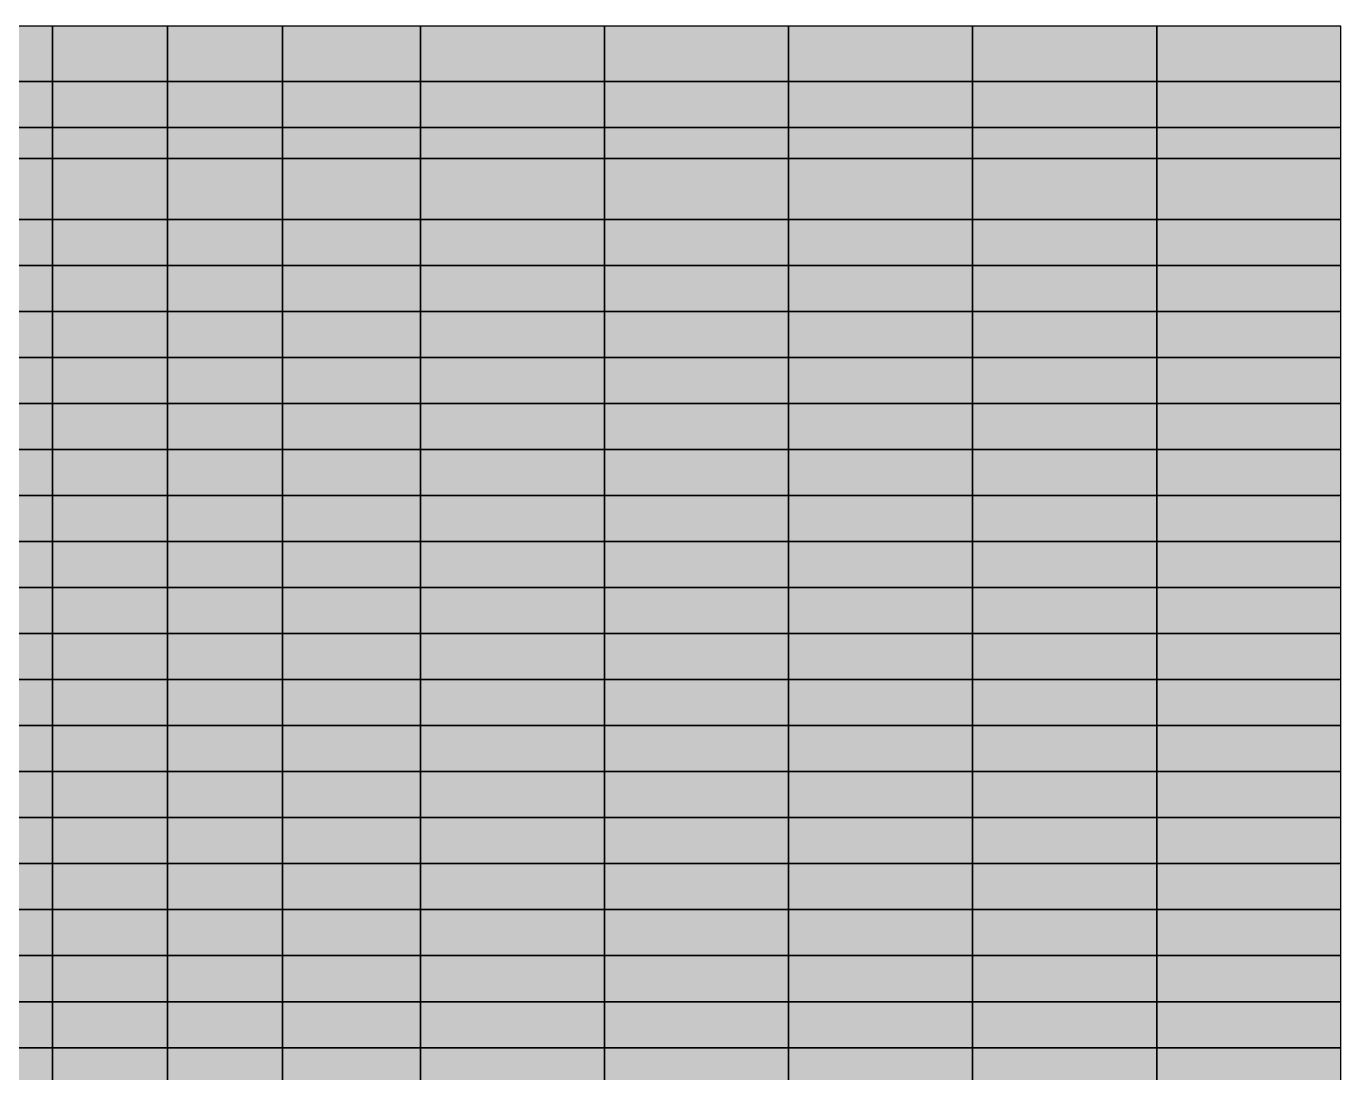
# Model space of a CAD drawing. Header units: inches. Extents: x -100 to 100, y -41 to 41.
# Drawn here: x 71.43 to 100, y -18.54 to 4.2 of the extents above; entities that cross this region are included whole.
import ezdxf

# ---------------------------------------------------------------- set-up
doc = ezdxf.new("R2010")
doc.units = ezdxf.units.IN
doc.header["$MEASUREMENT"] = 0

msp = doc.modelspace()

# ---------------------------------------------------------------- linework, layer by layer
at = {"color": 18, "true_color": 0x000000, "transparency": 33554532}
for p, q in [((72, 4.2), (69.5, 4.2)), ((72, 3), (72, 4.2)), ((74.5, 4.2), (72, 4.2)), ((72, 4.2), (72, 3)), ((74.5, 3), (74.5, 4.2)), ((77, 4.2), (74.5, 4.2)), ((74.5, 4.2), (74.5, 3)), ((77, 3), (77, 4.2)), ((80, 4.2), (77, 4.2)), ((77, 4.2), (77, 3)), ((80, 3), (80, 4.2)), ((84, 4.2), (80, 4.2)), ((80, 4.2), (80, 3)), ((84, 3), (84, 4.2)), ((88, 4.2), (84, 4.2)), ((84, 4.2), (84, 3)), ((88, 3), (88, 4.2)), ((92, 4.2), (88, 4.2)), ((88, 4.2), (88, 3)), ((92, 3), (92, 4.2)), ((96, 4.2), (92, 4.2)), ((92, 4.2), (92, 3)), ((96, 3), (96, 4.2)), ((100, 4.2), (96, 4.2)), ((96, 4.2), (96, 3)), ((100, 3), (100, 4.2)), ((69.5, 3), (72, 3)), ((72, 3), (69.5, 3)), ((72, 2), (72, 3)), ((74.5, 3), (72, 3)), ((72, 3), (72, 2)), ((72, 3), (74.5, 3)), ((74.5, 2), (74.5, 3)), ((77, 3), (74.5, 3)), ((74.5, 3), (74.5, 2)), ((74.5, 3), (77, 3)), ((77, 2), (77, 3)), ((80, 3), (77, 3)), ((77, 3), (77, 2)), ((77, 3), (80, 3)), ((80, 2), (80, 3)), ((80, 3), (84, 3)), ((84, 3), (80, 3)), ((80, 3), (80, 2)), ((84, 2), (84, 3)), ((88, 3), (84, 3)), ((84, 3), (84, 2)), ((84, 3), (88, 3)), ((88, 2), (88, 3)), ((92, 3), (88, 3)), ((88, 3), (88, 2)), ((88, 3), (92, 3)), ((92, 2), (92, 3)), ((96, 3), (92, 3)), ((92, 3), (92, 2)), ((92, 3), (96, 3)), ((96, 2), (96, 3)), ((96, 3), (100, 3)), ((100, 3), (96, 3)), ((96, 3), (96, 2)), ((100, 2), (100, 3)), ((72, 2), (69.5, 2)), ((69.5, 2), (72, 2)), ((72, 1.33), (72, 2)), ((74.5, 2), (72, 2)), ((72, 2), (72, 1.33)), ((72, 2), (74.5, 2)), ((74.5, 1.33), (74.5, 2)), ((77, 2), (74.5, 2)), ((74.5, 2), (74.5, 1.33)), ((74.5, 2), (77, 2)), ((77, 1.33), (77, 2)), ((80, 2), (77, 2)), ((77, 2), (77, 1.33)), ((77, 2), (80, 2)), ((80, 1.33), (80, 2)), ((84, 2), (80, 2)), ((80, 2), (80, 1.33)), ((80, 2), (84, 2)), ((84, 1.33), (84, 2)), ((88, 2), (84, 2)), ((84, 2), (84, 1.33)), ((84, 2), (88, 2)), ((88, 1.33), (88, 2)), ((92, 2), (88, 2)), ((88, 2), (88, 1.33)), ((88, 2), (92, 2)), ((92, 1.33), (92, 2)), ((96, 2), (92, 2)), ((92, 2), (92, 1.33)), ((92, 2), (96, 2)), ((96, 1.33), (96, 2)), ((100, 2), (96, 2)), ((96, 2), (96, 1.33)), ((96, 2), (100, 2)), ((100, 1.33), (100, 2)), ((72, 1.33), (69.5, 1.33)), ((69.5, 1.33), (72, 1.33)), ((72, 0), (72, 1.33)), ((74.5, 1.33), (72, 1.33)), ((72, 1.33), (72, 0)), ((72, 1.33), (74.5, 1.33)), ((74.5, 0), (74.5, 1.33)), ((77, 1.33), (74.5, 1.33)), ((74.5, 1.33), (74.5, 0)), ((74.5, 1.33), (77, 1.33)), ((77, 0), (77, 1.33)), ((80, 1.33), (77, 1.33)), ((77, 1.33), (77, 0)), ((77, 1.33), (80, 1.33)), ((80, 0), (80, 1.33)), ((84, 1.33), (80, 1.33)), ((80, 1.33), (80, 0)), ((80, 1.33), (84, 1.33)), ((84, 0), (84, 1.33)), ((88, 1.33), (84, 1.33)), ((84, 1.33), (84, 0)), ((84, 1.33), (88, 1.33)), ((88, 0), (88, 1.33)), ((92, 1.33), (88, 1.33)), ((88, 1.33), (88, 0)), ((88, 1.33), (92, 1.33)), ((92, 0), (92, 1.33)), ((96, 1.33), (92, 1.33)), ((92, 1.33), (92, 0)), ((92, 1.33), (96, 1.33)), ((96, 0), (96, 1.33)), ((100, 1.33), (96, 1.33)), ((96, 1.33), (96, 0)), ((96, 1.33), (100, 1.33)), ((100, 0), (100, 1.33)), ((72, 0), (69.5, 0)), ((69.5, 0), (72, 0)), ((72, -1), (72, 0)), ((74.5, 0), (72, 0)), ((72, 0), (72, -1)), ((72, 0), (74.5, 0)), ((74.5, -1), (74.5, 0)), ((77, 0), (74.5, 0)), ((74.5, 0), (74.5, -1)), ((74.5, 0), (77, 0)), ((77, -1), (77, 0)), ((80, 0), (77, 0)), ((77, 0), (77, -1)), ((77, 0), (80, 0)), ((80, -1), (80, 0)), ((84, 0), (80, 0)), ((80, 0), (80, -1)), ((80, 0), (84, 0)), ((84, -1), (84, 0)), ((88, 0), (84, 0)), ((84, 0), (84, -1)), ((84, 0), (88, 0)), ((88, -1), (88, 0)), ((92, 0), (88, 0)), ((88, 0), (88, -1)), ((88, 0), (92, 0)), ((92, -1), (92, 0)), ((96, 0), (92, 0)), ((92, 0), (92, -1)), ((92, 0), (96, 0)), ((96, -1), (96, 0)), ((100, 0), (96, 0)), ((96, 0), (96, -1)), ((96, 0), (100, 0)), ((100, -1), (100, 0)), ((72, -1), (69.5, -1)), ((69.5, -1), (72, -1)), ((72, -2), (72, -1)), ((72, -1), (74.5, -1)), ((74.5, -1), (72, -1)), ((72, -1), (72, -2)), ((74.5, -2), (74.5, -1)), ((77, -1), (74.5, -1)), ((74.5, -1), (74.5, -2)), ((74.5, -1), (77, -1)), ((77, -2), (77, -1)), ((80, -1), (77, -1)), ((77, -1), (77, -2)), ((77, -1), (80, -1)), ((80, -2), (80, -1)), ((84, -1), (80, -1)), ((80, -1), (80, -2)), ((80, -1), (84, -1)), ((84, -2), (84, -1)), ((84, -1), (88, -1)), ((88, -1), (84, -1)), ((84, -1), (84, -2)), ((88, -2), (88, -1)), ((92, -1), (88, -1)), ((88, -1), (88, -2)), ((88, -1), (92, -1)), ((92, -2), (92, -1)), ((96, -1), (92, -1)), ((92, -1), (92, -2)), ((92, -1), (96, -1)), ((96, -2), (96, -1)), ((100, -1), (96, -1)), ((96, -1), (96, -2)), ((96, -1), (100, -1)), ((100, -2), (100, -1)), ((72, -2), (69.5, -2)), ((69.5, -2), (72, -2)), ((72, -3), (72, -2)), ((74.5, -2), (72, -2)), ((72, -2), (72, -3)), ((72, -2), (74.5, -2)), ((74.5, -3), (74.5, -2)), ((77, -2), (74.5, -2)), ((74.5, -2), (74.5, -3)), ((74.5, -2), (77, -2)), ((77, -3), (77, -2)), ((80, -2), (77, -2)), ((77, -2), (77, -3)), ((77, -2), (80, -2)), ((80, -3), (80, -2)), ((84, -2), (80, -2)), ((80, -2), (80, -3)), ((80, -2), (84, -2)), ((84, -3), (84, -2)), ((88, -2), (84, -2)), ((84, -2), (84, -3)), ((84, -2), (88, -2)), ((88, -3), (88, -2)), ((92, -2), (88, -2)), ((88, -2), (88, -3)), ((88, -2), (92, -2)), ((92, -3), (92, -2)), ((96, -2), (92, -2)), ((92, -2), (92, -3)), ((92, -2), (96, -2)), ((96, -3), (96, -2)), ((100, -2), (96, -2)), ((96, -2), (96, -3)), ((96, -2), (100, -2)), ((100, -3), (100, -2)), ((72, -3), (69.5, -3)), ((69.5, -3), (72, -3)), ((72, -4), (72, -3)), ((74.5, -3), (72, -3)), ((72, -3), (72, -4)), ((72, -3), (74.5, -3)), ((74.5, -4), (74.5, -3)), ((77, -3), (74.5, -3)), ((74.5, -3), (74.5, -4)), ((74.5, -3), (77, -3)), ((77, -4), (77, -3)), ((80, -3), (77, -3)), ((77, -3), (77, -4)), ((77, -3), (80, -3)), ((80, -4), (80, -3)), ((84, -3), (80, -3)), ((80, -3), (80, -4)), ((80, -3), (84, -3)), ((84, -4), (84, -3)), ((88, -3), (84, -3)), ((84, -3), (84, -4)), ((84, -3), (88, -3)), ((88, -4), (88, -3)), ((92, -3), (88, -3)), ((88, -3), (88, -4)), ((88, -3), (92, -3)), ((92, -4), (92, -3)), ((96, -3), (92, -3)), ((92, -3), (92, -4)), ((92, -3), (96, -3)), ((96, -4), (96, -3)), ((100, -3), (96, -3)), ((96, -3), (96, -4)), ((96, -3), (100, -3)), ((100, -4), (100, -3)), ((72, -4), (69.5, -4)), ((69.5, -4), (72, -4)), ((72, -5), (72, -4)), ((74.5, -4), (72, -4)), ((72, -4), (72, -5)), ((72, -4), (74.5, -4)), ((74.5, -5), (74.5, -4)), ((77, -4), (74.5, -4)), ((74.5, -4), (74.5, -5)), ((74.5, -4), (77, -4)), ((77, -5), (77, -4)), ((80, -4), (77, -4)), ((77, -4), (77, -5)), ((77, -4), (80, -4)), ((80, -5), (80, -4)), ((84, -4), (80, -4)), ((80, -4), (80, -5)), ((80, -4), (84, -4)), ((84, -5), (84, -4)), ((88, -4), (84, -4)), ((84, -4), (84, -5)), ((84, -4), (88, -4)), ((88, -5), (88, -4)), ((92, -4), (88, -4)), ((88, -4), (88, -5)), ((88, -4), (92, -4)), ((92, -5), (92, -4)), ((96, -4), (92, -4)), ((92, -4), (92, -5)), ((92, -4), (96, -4)), ((96, -5), (96, -4)), ((100, -4), (96, -4)), ((96, -4), (96, -5)), ((96, -4), (100, -4)), ((100, -5), (100, -4)), ((72, -5), (69.5, -5)), ((69.5, -5), (72, -5)), ((72, -6), (72, -5)), ((74.5, -5), (72, -5)), ((72, -5), (72, -6)), ((72, -5), (74.5, -5)), ((74.5, -6), (74.5, -5)), ((74.5, -5), (77, -5)), ((77, -5), (74.5, -5)), ((74.5, -5), (74.5, -6)), ((77, -6), (77, -5)), ((80, -5), (77, -5)), ((77, -5), (77, -6)), ((77, -5), (80, -5)), ((80, -6), (80, -5)), ((84, -5), (80, -5)), ((80, -5), (80, -6)), ((80, -5), (84, -5)), ((84, -6), (84, -5)), ((88, -5), (84, -5)), ((84, -5), (84, -6)), ((84, -5), (88, -5)), ((88, -6), (88, -5)), ((88, -5), (92, -5)), ((92, -5), (88, -5)), ((88, -5), (88, -6)), ((92, -6), (92, -5)), ((96, -5), (92, -5)), ((92, -5), (92, -6)), ((92, -5), (96, -5)), ((96, -6), (96, -5)), ((100, -5), (96, -5)), ((96, -5), (96, -6)), ((96, -5), (100, -5)), ((100, -6), (100, -5)), ((72, -6), (69.5, -6)), ((69.5, -6), (72, -6)), ((72, -7), (72, -6)), ((74.5, -6), (72, -6)), ((72, -6), (72, -7)), ((72, -6), (74.5, -6)), ((74.5, -7), (74.5, -6)), ((77, -6), (74.5, -6)), ((74.5, -6), (74.5, -7)), ((74.5, -6), (77, -6)), ((77, -7), (77, -6)), ((80, -6), (77, -6)), ((77, -6), (77, -7)), ((77, -6), (80, -6)), ((80, -7), (80, -6)), ((84, -6), (80, -6)), ((80, -6), (80, -7)), ((80, -6), (84, -6)), ((84, -7), (84, -6)), ((88, -6), (84, -6)), ((84, -6), (84, -7)), ((84, -6), (88, -6)), ((88, -7), (88, -6)), ((92, -6), (88, -6)), ((88, -6), (88, -7)), ((88, -6), (92, -6)), ((92, -7), (92, -6)), ((96, -6), (92, -6)), ((92, -6), (92, -7)), ((92, -6), (96, -6)), ((96, -7), (96, -6)), ((100, -6), (96, -6)), ((96, -6), (96, -7)), ((96, -6), (100, -6)), ((100, -7), (100, -6)), ((72, -7), (69.5, -7)), ((69.5, -7), (72, -7)), ((72, -8), (72, -7)), ((74.5, -7), (72, -7)), ((72, -7), (72, -8)), ((72, -7), (74.5, -7)), ((74.5, -8), (74.5, -7)), ((77, -7), (74.5, -7)), ((74.5, -7), (74.5, -8)), ((74.5, -7), (77, -7)), ((77, -8), (77, -7)), ((80, -7), (77, -7)), ((77, -7), (77, -8)), ((77, -7), (80, -7)), ((80, -8), (80, -7)), ((84, -7), (80, -7)), ((80, -7), (80, -8)), ((80, -7), (84, -7)), ((84, -8), (84, -7)), ((88, -7), (84, -7)), ((84, -7), (84, -8)), ((84, -7), (88, -7)), ((88, -8), (88, -7)), ((92, -7), (88, -7)), ((88, -7), (88, -8)), ((88, -7), (92, -7)), ((92, -8), (92, -7)), ((96, -7), (92, -7)), ((92, -7), (92, -8)), ((92, -7), (96, -7)), ((96, -8), (96, -7)), ((100, -7), (96, -7)), ((96, -7), (96, -8)), ((96, -7), (100, -7)), ((100, -8), (100, -7)), ((72, -8), (69.5, -8)), ((69.5, -8), (72, -8)), ((72, -9), (72, -8)), ((74.5, -8), (72, -8)), ((72, -8), (72, -9)), ((72, -8), (74.5, -8)), ((74.5, -9), (74.5, -8)), ((77, -8), (74.5, -8)), ((74.5, -8), (74.5, -9)), ((74.5, -8), (77, -8)), ((77, -9), (77, -8)), ((80, -8), (77, -8)), ((77, -8), (77, -9)), ((77, -8), (80, -8)), ((80, -9), (80, -8)), ((84, -8), (80, -8)), ((80, -8), (80, -9)), ((80, -8), (84, -8)), ((84, -9), (84, -8)), ((88, -8), (84, -8)), ((84, -8), (84, -9)), ((84, -8), (88, -8)), ((88, -9), (88, -8)), ((92, -8), (88, -8)), ((88, -8), (88, -9)), ((88, -8), (92, -8)), ((92, -9), (92, -8)), ((96, -8), (92, -8)), ((92, -8), (92, -9)), ((92, -8), (96, -8)), ((96, -9), (96, -8)), ((100, -8), (96, -8)), ((96, -8), (96, -9)), ((96, -8), (100, -8)), ((100, -9), (100, -8)), ((72, -9), (69.5, -9)), ((69.5, -9), (72, -9)), ((72, -10), (72, -9)), ((74.5, -9), (72, -9)), ((72, -9), (72, -10)), ((72, -9), (74.5, -9)), ((74.5, -10), (74.5, -9)), ((77, -9), (74.5, -9)), ((74.5, -9), (74.5, -10)), ((74.5, -9), (77, -9)), ((77, -10), (77, -9)), ((77, -9), (80, -9)), ((80, -9), (77, -9)), ((77, -9), (77, -10)), ((80, -10), (80, -9)), ((84, -9), (80, -9)), ((80, -9), (80, -10)), ((80, -9), (84, -9)), ((84, -10), (84, -9)), ((88, -9), (84, -9)), ((84, -9), (84, -10)), ((84, -9), (88, -9)), ((88, -10), (88, -9)), ((92, -9), (88, -9)), ((88, -9), (88, -10)), ((88, -9), (92, -9)), ((92, -10), (92, -9)), ((92, -9), (96, -9)), ((96, -9), (92, -9)), ((92, -9), (92, -10)), ((96, -10), (96, -9)), ((100, -9), (96, -9)), ((96, -9), (96, -10)), ((96, -9), (100, -9)), ((100, -10), (100, -9)), ((72, -10), (69.5, -10)), ((69.5, -10), (72, -10)), ((72, -11), (72, -10)), ((74.5, -10), (72, -10)), ((72, -10), (72, -11)), ((72, -10), (74.5, -10)), ((74.5, -11), (74.5, -10)), ((77, -10), (74.5, -10)), ((74.5, -10), (74.5, -11)), ((74.5, -10), (77, -10)), ((77, -11), (77, -10)), ((80, -10), (77, -10)), ((77, -10), (77, -11)), ((77, -10), (80, -10)), ((80, -11), (80, -10)), ((84, -10), (80, -10)), ((80, -10), (80, -11)), ((80, -10), (84, -10)), ((84, -11), (84, -10)), ((88, -10), (84, -10)), ((84, -10), (84, -11)), ((84, -10), (88, -10)), ((88, -11), (88, -10)), ((92, -10), (88, -10)), ((88, -10), (88, -11)), ((88, -10), (92, -10)), ((92, -11), (92, -10)), ((96, -10), (92, -10)), ((92, -10), (92, -11)), ((92, -10), (96, -10)), ((96, -11), (96, -10)), ((100, -10), (96, -10)), ((96, -10), (96, -11)), ((96, -10), (100, -10)), ((100, -11), (100, -10)), ((72, -11), (69.5, -11)), ((69.5, -11), (72, -11)), ((72, -12), (72, -11)), ((74.5, -11), (72, -11)), ((72, -11), (72, -12)), ((72, -11), (74.5, -11)), ((74.5, -12), (74.5, -11)), ((77, -11), (74.5, -11)), ((74.5, -11), (74.5, -12)), ((74.5, -11), (77, -11)), ((77, -12), (77, -11)), ((80, -11), (77, -11)), ((77, -11), (77, -12)), ((77, -11), (80, -11)), ((80, -12), (80, -11)), ((84, -11), (80, -11)), ((80, -11), (80, -12)), ((80, -11), (84, -11)), ((84, -12), (84, -11)), ((88, -11), (84, -11)), ((84, -11), (84, -12)), ((84, -11), (88, -11)), ((88, -12), (88, -11)), ((92, -11), (88, -11)), ((88, -11), (88, -12)), ((88, -11), (92, -11)), ((92, -12), (92, -11)), ((96, -11), (92, -11)), ((92, -11), (92, -12)), ((92, -11), (96, -11)), ((96, -12), (96, -11)), ((100, -11), (96, -11)), ((96, -11), (96, -12)), ((96, -11), (100, -11)), ((100, -12), (100, -11)), ((72, -12), (69.5, -12)), ((69.5, -12), (72, -12)), ((72, -13), (72, -12)), ((74.5, -12), (72, -12)), ((72, -12), (72, -13)), ((72, -12), (74.5, -12)), ((74.5, -13), (74.5, -12)), ((77, -12), (74.5, -12)), ((74.5, -12), (74.5, -13)), ((74.5, -12), (77, -12)), ((77, -13), (77, -12)), ((80, -12), (77, -12)), ((77, -12), (77, -13)), ((77, -12), (80, -12)), ((80, -13), (80, -12)), ((84, -12), (80, -12)), ((80, -12), (80, -13)), ((80, -12), (84, -12)), ((84, -13), (84, -12)), ((88, -12), (84, -12)), ((84, -12), (84, -13)), ((84, -12), (88, -12)), ((88, -13), (88, -12)), ((92, -12), (88, -12)), ((88, -12), (88, -13)), ((88, -12), (92, -12)), ((92, -13), (92, -12)), ((96, -12), (92, -12)), ((92, -12), (92, -13)), ((92, -12), (96, -12)), ((96, -13), (96, -12)), ((100, -12), (96, -12)), ((96, -12), (96, -13)), ((96, -12), (100, -12)), ((100, -13), (100, -12)), ((69.5, -13), (72, -13)), ((72, -13), (69.5, -13)), ((72, -14), (72, -13)), ((74.5, -13), (72, -13)), ((72, -13), (72, -14)), ((72, -13), (74.5, -13)), ((74.5, -14), (74.5, -13)), ((77, -13), (74.5, -13)), ((74.5, -13), (74.5, -14)), ((74.5, -13), (77, -13)), ((77, -14), (77, -13)), ((80, -13), (77, -13)), ((77, -13), (77, -14)), ((77, -13), (80, -13)), ((80, -14), (80, -13)), ((80, -13), (84, -13)), ((84, -13), (80, -13)), ((80, -13), (80, -14)), ((84, -14), (84, -13)), ((88, -13), (84, -13)), ((84, -13), (84, -14)), ((84, -13), (88, -13)), ((88, -14), (88, -13)), ((92, -13), (88, -13)), ((88, -13), (88, -14)), ((88, -13), (92, -13)), ((92, -14), (92, -13)), ((96, -13), (92, -13)), ((92, -13), (92, -14)), ((92, -13), (96, -13)), ((96, -14), (96, -13)), ((96, -13), (100, -13)), ((100, -13), (96, -13)), ((96, -13), (96, -14)), ((100, -14), (100, -13)), ((72, -14), (69.5, -14)), ((69.5, -14), (72, -14)), ((72, -15), (72, -14)), ((74.5, -14), (72, -14)), ((72, -14), (72, -15)), ((72, -14), (74.5, -14)), ((74.5, -15), (74.5, -14)), ((77, -14), (74.5, -14)), ((74.5, -14), (74.5, -15)), ((74.5, -14), (77, -14)), ((77, -15), (77, -14)), ((80, -14), (77, -14)), ((77, -14), (77, -15)), ((77, -14), (80, -14)), ((80, -15), (80, -14)), ((84, -14), (80, -14)), ((80, -14), (80, -15)), ((80, -14), (84, -14)), ((84, -15), (84, -14)), ((88, -14), (84, -14)), ((84, -14), (84, -15)), ((84, -14), (88, -14)), ((88, -15), (88, -14)), ((92, -14), (88, -14)), ((88, -14), (88, -15)), ((88, -14), (92, -14)), ((92, -15), (92, -14)), ((96, -14), (92, -14)), ((92, -14), (92, -15)), ((92, -14), (96, -14)), ((96, -15), (96, -14)), ((100, -14), (96, -14)), ((96, -14), (96, -15)), ((96, -14), (100, -14)), ((100, -15), (100, -14)), ((72, -15), (69.5, -15)), ((69.5, -15), (72, -15)), ((72, -16), (72, -15)), ((74.5, -15), (72, -15)), ((72, -15), (72, -16)), ((72, -15), (74.5, -15)), ((74.5, -16), (74.5, -15)), ((77, -15), (74.5, -15)), ((74.5, -15), (74.5, -16)), ((74.5, -15), (77, -15)), ((77, -16), (77, -15)), ((80, -15), (77, -15)), ((77, -15), (77, -16)), ((77, -15), (80, -15)), ((80, -16), (80, -15)), ((84, -15), (80, -15)), ((80, -15), (80, -16)), ((80, -15), (84, -15)), ((84, -16), (84, -15)), ((88, -15), (84, -15)), ((84, -15), (84, -16)), ((84, -15), (88, -15)), ((88, -16), (88, -15)), ((92, -15), (88, -15)), ((88, -15), (88, -16)), ((88, -15), (92, -15)), ((92, -16), (92, -15)), ((96, -15), (92, -15)), ((92, -15), (92, -16)), ((92, -15), (96, -15)), ((96, -16), (96, -15)), ((100, -15), (96, -15)), ((96, -15), (96, -16)), ((96, -15), (100, -15)), ((100, -16), (100, -15)), ((72, -16), (69.5, -16)), ((69.5, -16), (72, -16)), ((72, -17), (72, -16)), ((74.5, -16), (72, -16)), ((72, -16), (72, -17)), ((72, -16), (74.5, -16)), ((74.5, -17), (74.5, -16)), ((77, -16), (74.5, -16)), ((74.5, -16), (74.5, -17)), ((74.5, -16), (77, -16)), ((77, -17), (77, -16)), ((80, -16), (77, -16)), ((77, -16), (77, -17)), ((77, -16), (80, -16)), ((80, -17), (80, -16)), ((84, -16), (80, -16)), ((80, -16), (80, -17)), ((80, -16), (84, -16)), ((84, -17), (84, -16)), ((88, -16), (84, -16)), ((84, -16), (84, -17)), ((84, -16), (88, -16)), ((88, -17), (88, -16)), ((92, -16), (88, -16)), ((88, -16), (88, -17)), ((88, -16), (92, -16)), ((92, -17), (92, -16)), ((96, -16), (92, -16)), ((92, -16), (92, -17)), ((92, -16), (96, -16)), ((96, -17), (96, -16)), ((100, -16), (96, -16)), ((96, -16), (96, -17)), ((96, -16), (100, -16)), ((100, -17), (100, -16)), ((72, -17), (69.5, -17)), ((69.5, -17), (72, -17)), ((72, -18), (72, -17)), ((72, -17), (74.5, -17)), ((74.5, -17), (72, -17)), ((72, -17), (72, -18)), ((74.5, -18), (74.5, -17)), ((77, -17), (74.5, -17)), ((74.5, -17), (74.5, -18)), ((74.5, -17), (77, -17)), ((77, -18), (77, -17)), ((80, -17), (77, -17)), ((77, -17), (77, -18)), ((77, -17), (80, -17)), ((80, -18), (80, -17)), ((84, -17), (80, -17)), ((80, -17), (80, -18)), ((80, -17), (84, -17)), ((84, -18), (84, -17)), ((84, -17), (88, -17)), ((88, -17), (84, -17)), ((84, -17), (84, -18)), ((88, -18), (88, -17)), ((92, -17), (88, -17)), ((88, -17), (88, -18)), ((88, -17), (92, -17)), ((92, -18), (92, -17)), ((96, -17), (92, -17)), ((92, -17), (92, -18)), ((92, -17), (96, -17)), ((96, -18), (96, -17)), ((100, -17), (96, -17)), ((96, -17), (96, -18)), ((96, -17), (100, -17)), ((100, -18), (100, -17)), ((72, -18), (69.5, -18)), ((69.5, -18), (72, -18)), ((72, -19), (72, -18)), ((74.5, -18), (72, -18)), ((72, -18), (72, -19)), ((72, -18), (74.5, -18)), ((74.5, -19), (74.5, -18)), ((77, -18), (74.5, -18)), ((74.5, -18), (74.5, -19)), ((74.5, -18), (77, -18)), ((77, -19), (77, -18)), ((80, -18), (77, -18)), ((77, -18), (77, -19)), ((77, -18), (80, -18)), ((80, -19), (80, -18)), ((84, -18), (80, -18)), ((80, -18), (80, -19)), ((80, -18), (84, -18)), ((84, -19), (84, -18)), ((88, -18), (84, -18)), ((84, -18), (84, -19)), ((84, -18), (88, -18)), ((88, -19), (88, -18)), ((92, -18), (88, -18)), ((88, -18), (88, -19)), ((88, -18), (92, -18)), ((92, -19), (92, -18)), ((96, -18), (92, -18)), ((92, -18), (92, -19)), ((92, -18), (96, -18)), ((96, -19), (96, -18)), ((100, -18), (96, -18)), ((96, -18), (96, -19)), ((96, -18), (100, -18)), ((100, -19), (100, -18))]:
    msp.add_line(p, q, dxfattribs=at)
at = {"color": 33, "true_color": 0xe99a4e, "transparency": 33554687}
for points in [[(72, 3), (72, 4.2), (69.5, 4.2)], [(72, 3), (69.5, 4.2), (69.5, 3)], [(74.5, 3), (74.5, 4.2), (72, 4.2)], [(74.5, 3), (72, 4.2), (72, 3)], [(77, 3), (77, 4.2), (74.5, 4.2)], [(77, 3), (74.5, 4.2), (74.5, 3)], [(80, 3), (80, 4.2), (77, 4.2)], [(80, 3), (77, 4.2), (77, 3)], [(84, 3), (84, 4.2), (80, 4.2)], [(84, 3), (80, 4.2), (80, 3)], [(88, 3), (88, 4.2), (84, 4.2)], [(88, 3), (84, 4.2), (84, 3)], [(92, 4.2), (88, 4.2), (88, 3)], [(92, 4.2), (88, 3), (92, 3)], [(96, 3), (96, 4.2), (92, 4.2)], [(96, 3), (92, 4.2), (92, 3)], [(100, 3), (100, 4.2), (96, 4.2)], [(100, 3), (96, 4.2), (96, 3)], [(69.5, 2), (72, 2), (72, 3)], [(69.5, 2), (72, 3), (69.5, 3)], [(74.5, 2), (74.5, 3), (72, 3)], [(74.5, 2), (72, 3), (72, 2)], [(74.5, 2), (77, 2), (77, 3)], [(74.5, 2), (77, 3), (74.5, 3)], [(80, 2), (80, 3), (77, 3)], [(80, 2), (77, 3), (77, 2)], [(84, 2), (84, 3), (80, 3)], [(84, 2), (80, 3), (80, 2)], [(84, 2), (88, 2), (88, 3)], [(84, 2), (88, 3), (84, 3)], [(88, 2), (92, 2), (92, 3)], [(88, 2), (92, 3), (88, 3)], [(92, 2), (96, 2), (96, 3)], [(92, 2), (96, 3), (92, 3)], [(96, 2), (100, 2), (100, 3)], [(96, 2), (100, 3), (96, 3)], [(69.5, 1.33), (72, 1.33), (72, 2)], [(69.5, 1.33), (72, 2), (69.5, 2)], [(72, 1.33), (74.5, 1.33), (74.5, 2)], [(72, 1.33), (74.5, 2), (72, 2)], [(74.5, 1.33), (77, 1.33), (77, 2)], [(74.5, 1.33), (77, 2), (74.5, 2)], [(77, 1.33), (80, 1.33), (80, 2)], [(77, 1.33), (80, 2), (77, 2)], [(80, 1.33), (84, 1.33), (84, 2)], [(80, 1.33), (84, 2), (80, 2)], [(84, 1.33), (88, 1.33), (88, 2)], [(84, 1.33), (88, 2), (84, 2)], [(88, 1.33), (92, 1.33), (92, 2)], [(88, 1.33), (92, 2), (88, 2)], [(92, 1.33), (96, 1.33), (96, 2)], [(92, 1.33), (96, 2), (92, 2)], [(96, 1.33), (100, 1.33), (100, 2)], [(96, 1.33), (100, 2), (96, 2)]]:
    msp.add_solid(points, dxfattribs=at)
at = {"color": 173, "true_color": 0x6b48ec, "transparency": 33554687}
for points in [[(72, 1.33), (69.5, 1.33), (69.5, 0)], [(72, 1.33), (69.5, 0), (72, 0)], [(74.5, 1.33), (72, 1.33), (72, 0)], [(74.5, 1.33), (72, 0), (74.5, 0)], [(77, 1.33), (74.5, 1.33), (74.5, 0)], [(77, 1.33), (74.5, 0), (77, 0)], [(80, 1.33), (77, 1.33), (77, 0)], [(80, 1.33), (77, 0), (80, 0)], [(84, 1.33), (80, 1.33), (80, 0)], [(84, 1.33), (80, 0), (84, 0)], [(88, 1.33), (84, 1.33), (84, 0)], [(88, 1.33), (84, 0), (88, 0)], [(92, 1.33), (88, 1.33), (88, 0)], [(92, 1.33), (88, 0), (92, 0)], [(96, 1.33), (92, 1.33), (92, 0)], [(96, 1.33), (92, 0), (96, 0)], [(100, 1.33), (96, 1.33), (96, 0)], [(100, 1.33), (96, 0), (100, 0)], [(72, -1), (72, 0), (69.5, 0)], [(72, -1), (69.5, 0), (69.5, -1)], [(74.5, -1), (74.5, 0), (72, 0)], [(74.5, -1), (72, 0), (72, -1)], [(77, -1), (77, 0), (74.5, 0)], [(77, -1), (74.5, 0), (74.5, -1)], [(80, -1), (80, 0), (77, 0)], [(80, -1), (77, 0), (77, -1)], [(84, -1), (84, 0), (80, 0)], [(84, -1), (80, 0), (80, -1)], [(88, -1), (88, 0), (84, 0)], [(88, -1), (84, 0), (84, -1)], [(92, -1), (92, 0), (88, 0)], [(92, -1), (88, 0), (88, -1)], [(96, -1), (96, 0), (92, 0)], [(96, -1), (92, 0), (92, -1)], [(100, -1), (100, 0), (96, 0)], [(100, -1), (96, 0), (96, -1)], [(72, -1), (69.5, -1), (69.5, -2)], [(72, -1), (69.5, -2), (72, -2)], [(74.5, -2), (74.5, -1), (72, -1)], [(74.5, -2), (72, -1), (72, -2)], [(77, -2), (77, -1), (74.5, -1)], [(77, -2), (74.5, -1), (74.5, -2)], [(80, -2), (80, -1), (77, -1)], [(80, -2), (77, -1), (77, -2)], [(84, -2), (84, -1), (80, -1)], [(84, -2), (80, -1), (80, -2)], [(88, -1), (84, -1), (84, -2)], [(88, -1), (84, -2), (88, -2)], [(92, -1), (88, -1), (88, -2)], [(92, -1), (88, -2), (92, -2)], [(96, -1), (92, -1), (92, -2)], [(96, -1), (92, -2), (96, -2)], [(100, -1), (96, -1), (96, -2)], [(100, -1), (96, -2), (100, -2)], [(72, -2), (69.5, -2), (69.5, -3)], [(72, -2), (69.5, -3), (72, -3)], [(74.5, -3), (74.5, -2), (72, -2)], [(74.5, -3), (72, -2), (72, -3)], [(77, -2), (74.5, -2), (74.5, -3)], [(77, -2), (74.5, -3), (77, -3)], [(80, -3), (80, -2), (77, -2)], [(80, -3), (77, -2), (77, -3)], [(84, -2), (80, -2), (80, -3)], [(84, -2), (80, -3), (84, -3)], [(88, -2), (84, -2), (84, -3)], [(88, -2), (84, -3), (88, -3)], [(92, -2), (88, -2), (88, -3)], [(92, -2), (88, -3), (92, -3)], [(96, -2), (92, -2), (92, -3)], [(96, -2), (92, -3), (96, -3)], [(100, -2), (96, -2), (96, -3)], [(100, -2), (96, -3), (100, -3)], [(72, -3), (69.5, -3), (69.5, -4)], [(72, -3), (69.5, -4), (72, -4)], [(74.5, -3), (72, -3), (72, -4)], [(74.5, -3), (72, -4), (74.5, -4)], [(77, -3), (74.5, -3), (74.5, -4)], [(77, -3), (74.5, -4), (77, -4)], [(80, -3), (77, -3), (77, -4)], [(80, -3), (77, -4), (80, -4)], [(84, -3), (80, -3), (80, -4)], [(84, -3), (80, -4), (84, -4)], [(88, -3), (84, -3), (84, -4)], [(88, -3), (84, -4), (88, -4)], [(92, -3), (88, -3), (88, -4)], [(92, -3), (88, -4), (92, -4)], [(96, -3), (92, -3), (92, -4)], [(96, -3), (92, -4), (96, -4)], [(100, -3), (96, -3), (96, -4)], [(100, -3), (96, -4), (100, -4)], [(72, -5), (72, -4), (69.5, -4)], [(72, -5), (69.5, -4), (69.5, -5)], [(74.5, -5), (74.5, -4), (72, -4)], [(74.5, -5), (72, -4), (72, -5)], [(77, -5), (77, -4), (74.5, -4)], [(77, -5), (74.5, -4), (74.5, -5)], [(80, -5), (80, -4), (77, -4)], [(80, -5), (77, -4), (77, -5)], [(84, -5), (84, -4), (80, -4)], [(84, -5), (80, -4), (80, -5)], [(88, -4), (84, -4), (84, -5)], [(88, -4), (84, -5), (88, -5)], [(92, -4), (88, -4), (88, -5)], [(92, -4), (88, -5), (92, -5)], [(96, -4), (92, -4), (92, -5)], [(96, -4), (92, -5), (96, -5)], [(100, -4), (96, -4), (96, -5)], [(100, -4), (96, -5), (100, -5)], [(72, -5), (69.5, -5), (69.5, -6)], [(72, -5), (69.5, -6), (72, -6)], [(74.5, -6), (74.5, -5), (72, -5)], [(74.5, -6), (72, -5), (72, -6)], [(77, -5), (74.5, -5), (74.5, -6)], [(77, -5), (74.5, -6), (77, -6)], [(80, -5), (77, -5), (77, -6)], [(80, -5), (77, -6), (80, -6)], [(84, -5), (80, -5), (80, -6)], [(84, -5), (80, -6), (84, -6)], [(88, -5), (84, -5), (84, -6)], [(88, -5), (84, -6), (88, -6)], [(92, -5), (88, -5), (88, -6)], [(92, -5), (88, -6), (92, -6)], [(96, -5), (92, -5), (92, -6)], [(96, -5), (92, -6), (96, -6)], [(100, -5), (96, -5), (96, -6)], [(100, -5), (96, -6), (100, -6)], [(72, -6), (69.5, -6), (69.5, -7)], [(72, -6), (69.5, -7), (72, -7)], [(74.5, -7), (74.5, -6), (72, -6)], [(74.5, -7), (72, -6), (72, -7)], [(77, -6), (74.5, -6), (74.5, -7)], [(77, -6), (74.5, -7), (77, -7)], [(80, -6), (77, -6), (77, -7)], [(80, -6), (77, -7), (80, -7)], [(84, -6), (80, -6), (80, -7)], [(84, -6), (80, -7), (84, -7)], [(88, -6), (84, -6), (84, -7)], [(88, -6), (84, -7), (88, -7)], [(92, -6), (88, -6), (88, -7)], [(92, -6), (88, -7), (92, -7)], [(96, -6), (92, -6), (92, -7)], [(96, -6), (92, -7), (96, -7)], [(100, -6), (96, -6), (96, -7)], [(100, -6), (96, -7), (100, -7)], [(72, -7), (69.5, -7), (69.5, -8)], [(72, -7), (69.5, -8), (72, -8)], [(74.5, -8), (74.5, -7), (72, -7)], [(74.5, -8), (72, -7), (72, -8)], [(77, -7), (74.5, -7), (74.5, -8)], [(77, -7), (74.5, -8), (77, -8)], [(80, -8), (80, -7), (77, -7)], [(80, -8), (77, -7), (77, -8)], [(84, -7), (80, -7), (80, -8)], [(84, -7), (80, -8), (84, -8)], [(88, -7), (84, -7), (84, -8)], [(88, -7), (84, -8), (88, -8)], [(92, -7), (88, -7), (88, -8)], [(92, -7), (88, -8), (92, -8)], [(96, -7), (92, -7), (92, -8)], [(96, -7), (92, -8), (96, -8)], [(100, -7), (96, -7), (96, -8)], [(100, -7), (96, -8), (100, -8)], [(72, -8), (69.5, -8), (69.5, -9)], [(72, -8), (69.5, -9), (72, -9)], [(74.5, -8), (72, -8), (72, -9)], [(74.5, -8), (72, -9), (74.5, -9)], [(77, -8), (74.5, -8), (74.5, -9)], [(77, -8), (74.5, -9), (77, -9)], [(80, -9), (80, -8), (77, -8)], [(80, -9), (77, -8), (77, -9)], [(84, -9), (84, -8), (80, -8)], [(84, -9), (80, -8), (80, -9)], [(88, -9), (88, -8), (84, -8)], [(88, -9), (84, -8), (84, -9)], [(92, -9), (92, -8), (88, -8)], [(92, -9), (88, -8), (88, -9)], [(96, -9), (96, -8), (92, -8)], [(96, -9), (92, -8), (92, -9)], [(100, -8), (96, -8), (96, -9)], [(100, -8), (96, -9), (100, -9)], [(72, -9), (69.5, -9), (69.5, -10)], [(72, -9), (69.5, -10), (72, -10)], [(74.5, -10), (74.5, -9), (72, -9)], [(74.5, -10), (72, -9), (72, -10)], [(77, -9), (74.5, -9), (74.5, -10)], [(77, -9), (74.5, -10), (77, -10)], [(80, -9), (77, -9), (77, -10)], [(80, -9), (77, -10), (80, -10)], [(84, -9), (80, -9), (80, -10)], [(84, -9), (80, -10), (84, -10)], [(88, -9), (84, -9), (84, -10)], [(88, -9), (84, -10), (88, -10)], [(92, -9), (88, -9), (88, -10)], [(92, -9), (88, -10), (92, -10)], [(96, -9), (92, -9), (92, -10)], [(96, -9), (92, -10), (96, -10)], [(100, -9), (96, -9), (96, -10)], [(100, -9), (96, -10), (100, -10)], [(72, -10), (69.5, -10), (69.5, -11)], [(72, -10), (69.5, -11), (72, -11)], [(74.5, -11), (74.5, -10), (72, -10)], [(74.5, -11), (72, -10), (72, -11)], [(77, -10), (74.5, -10), (74.5, -11)], [(77, -10), (74.5, -11), (77, -11)], [(80, -11), (80, -10), (77, -10)], [(80, -11), (77, -10), (77, -11)], [(84, -11), (84, -10), (80, -10)], [(84, -11), (80, -10), (80, -11)], [(88, -10), (84, -10), (84, -11)], [(88, -10), (84, -11), (88, -11)], [(92, -10), (88, -10), (88, -11)], [(92, -10), (88, -11), (92, -11)], [(96, -10), (92, -10), (92, -11)], [(96, -10), (92, -11), (96, -11)], [(100, -10), (96, -10), (96, -11)], [(100, -10), (96, -11), (100, -11)], [(72, -11), (69.5, -11), (69.5, -12)], [(72, -11), (69.5, -12), (72, -12)], [(74.5, -12), (74.5, -11), (72, -11)], [(74.5, -12), (72, -11), (72, -12)], [(77, -11), (74.5, -11), (74.5, -12)], [(77, -11), (74.5, -12), (77, -12)], [(80, -12), (80, -11), (77, -11)], [(80, -12), (77, -11), (77, -12)], [(84, -12), (84, -11), (80, -11)], [(84, -12), (80, -11), (80, -12)], [(88, -11), (84, -11), (84, -12)], [(88, -11), (84, -12), (88, -12)], [(92, -11), (88, -11), (88, -12)], [(92, -11), (88, -12), (92, -12)], [(96, -11), (92, -11), (92, -12)], [(96, -11), (92, -12), (96, -12)], [(100, -11), (96, -11), (96, -12)], [(100, -11), (96, -12), (100, -12)], [(72, -12), (69.5, -12), (69.5, -13)], [(72, -12), (69.5, -13), (72, -13)], [(74.5, -13), (74.5, -12), (72, -12)], [(74.5, -13), (72, -12), (72, -13)], [(77, -13), (77, -12), (74.5, -12)], [(77, -13), (74.5, -12), (74.5, -13)], [(80, -13), (80, -12), (77, -12)], [(80, -13), (77, -12), (77, -13)], [(84, -13), (84, -12), (80, -12)], [(84, -13), (80, -12), (80, -13)], [(88, -12), (84, -12), (84, -13)], [(88, -12), (84, -13), (88, -13)], [(92, -12), (88, -12), (88, -13)], [(92, -12), (88, -13), (92, -13)], [(96, -12), (92, -12), (92, -13)], [(96, -12), (92, -13), (96, -13)], [(100, -12), (96, -12), (96, -13)], [(100, -12), (96, -13), (100, -13)], [(72, -13), (69.5, -13), (69.5, -14)], [(72, -13), (69.5, -14), (72, -14)], [(74.5, -14), (74.5, -13), (72, -13)], [(74.5, -14), (72, -13), (72, -14)], [(77, -14), (77, -13), (74.5, -13)], [(77, -14), (74.5, -13), (74.5, -14)], [(80, -14), (80, -13), (77, -13)], [(80, -14), (77, -13), (77, -14)], [(84, -14), (84, -13), (80, -13)], [(84, -14), (80, -13), (80, -14)], [(88, -13), (84, -13), (84, -14)], [(88, -13), (84, -14), (88, -14)], [(92, -13), (88, -13), (88, -14)], [(92, -13), (88, -14), (92, -14)], [(96, -13), (92, -13), (92, -14)], [(96, -13), (92, -14), (96, -14)], [(100, -13), (96, -13), (96, -14)], [(100, -13), (96, -14), (100, -14)], [(72, -15), (72, -14), (69.5, -14)], [(72, -15), (69.5, -14), (69.5, -15)], [(74.5, -15), (74.5, -14), (72, -14)], [(74.5, -15), (72, -14), (72, -15)], [(77, -15), (77, -14), (74.5, -14)], [(77, -15), (74.5, -14), (74.5, -15)], [(80, -15), (80, -14), (77, -14)], [(80, -15), (77, -14), (77, -15)], [(84, -15), (84, -14), (80, -14)], [(84, -15), (80, -14), (80, -15)], [(88, -15), (88, -14), (84, -14)], [(88, -15), (84, -14), (84, -15)], [(92, -14), (88, -14), (88, -15)], [(92, -14), (88, -15), (92, -15)], [(96, -15), (96, -14), (92, -14)], [(96, -15), (92, -14), (92, -15)], [(100, -14), (96, -14), (96, -15)], [(100, -14), (96, -15), (100, -15)], [(72, -15), (69.5, -15), (69.5, -16)], [(72, -15), (69.5, -16), (72, -16)], [(74.5, -16), (74.5, -15), (72, -15)], [(74.5, -16), (72, -15), (72, -16)], [(77, -16), (77, -15), (74.5, -15)], [(77, -16), (74.5, -15), (74.5, -16)], [(80, -16), (80, -15), (77, -15)], [(80, -16), (77, -15), (77, -16)], [(84, -16), (84, -15), (80, -15)], [(84, -16), (80, -15), (80, -16)], [(88, -15), (84, -15), (84, -16)], [(88, -15), (84, -16), (88, -16)], [(92, -15), (88, -15), (88, -16)], [(92, -15), (88, -16), (92, -16)], [(96, -15), (92, -15), (92, -16)], [(96, -15), (92, -16), (96, -16)], [(100, -15), (96, -15), (96, -16)], [(100, -15), (96, -16), (100, -16)], [(69.5, -17), (72, -17), (72, -16)], [(69.5, -17), (72, -16), (69.5, -16)], [(74.5, -17), (74.5, -16), (72, -16)], [(74.5, -17), (72, -16), (72, -17)], [(74.5, -17), (77, -17), (77, -16)], [(74.5, -17), (77, -16), (74.5, -16)], [(80, -17), (80, -16), (77, -16)], [(80, -17), (77, -16), (77, -17)], [(80, -17), (84, -17), (84, -16)], [(80, -17), (84, -16), (80, -16)], [(84, -17), (88, -17), (88, -16)], [(84, -17), (88, -16), (84, -16)], [(88, -17), (92, -17), (92, -16)], [(88, -17), (92, -16), (88, -16)], [(92, -17), (96, -17), (96, -16)], [(92, -17), (96, -16), (92, -16)], [(96, -17), (100, -17), (100, -16)], [(96, -17), (100, -16), (96, -16)], [(69.5, -18), (72, -18), (72, -17)], [(69.5, -18), (72, -17), (69.5, -17)], [(74.5, -18), (74.5, -17), (72, -17)], [(74.5, -18), (72, -17), (72, -18)], [(74.5, -18), (77, -18), (77, -17)], [(74.5, -18), (77, -17), (74.5, -17)], [(77, -18), (80, -18), (80, -17)], [(77, -18), (80, -17), (77, -17)], [(80, -18), (84, -18), (84, -17)], [(80, -18), (84, -17), (80, -17)], [(84, -18), (88, -18), (88, -17)], [(84, -18), (88, -17), (84, -17)], [(88, -18), (92, -18), (92, -17)], [(88, -18), (92, -17), (88, -17)], [(92, -18), (96, -18), (96, -17)], [(92, -18), (96, -17), (92, -17)], [(96, -18), (100, -18), (100, -17)], [(96, -18), (100, -17), (96, -17)], [(69.5, -19), (72, -19), (72, -18)], [(69.5, -19), (72, -18), (69.5, -18)], [(74.5, -19), (74.5, -18), (72, -18)], [(74.5, -19), (72, -18), (72, -19)], [(74.5, -19), (77, -19), (77, -18)], [(74.5, -19), (77, -18), (74.5, -18)], [(80, -19), (80, -18), (77, -18)], [(80, -19), (77, -18), (77, -19)], [(80, -19), (84, -19), (84, -18)], [(80, -19), (84, -18), (80, -18)], [(84, -19), (88, -19), (88, -18)], [(84, -19), (88, -18), (84, -18)], [(88, -19), (92, -19), (92, -18)], [(88, -19), (92, -18), (88, -18)], [(92, -19), (96, -19), (96, -18)], [(92, -19), (96, -18), (92, -18)], [(96, -19), (100, -19), (100, -18)], [(96, -19), (100, -18), (96, -18)]]:
    msp.add_solid(points, dxfattribs=at)

doc.saveas('drawing.dxf')
